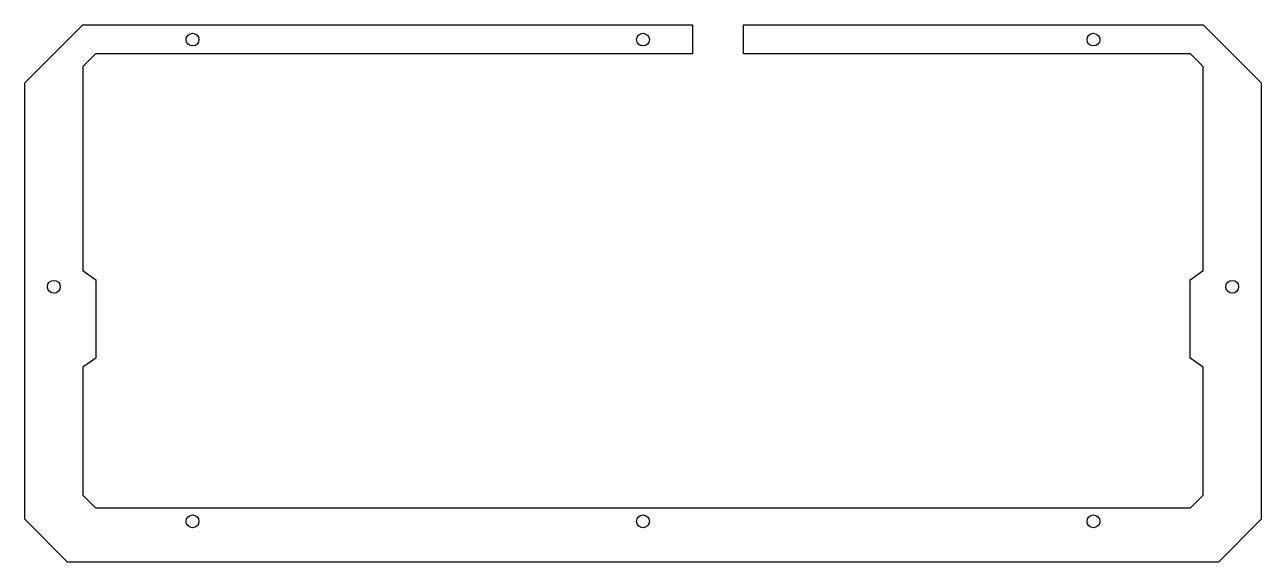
# Model space of a CAD drawing. Header units: millimetres. Extents: x 29 to 345, y -55 to 82.
import ezdxf

# ---------------------------------------------------------------- set-up
doc = ezdxf.new("R2010")
doc.units = ezdxf.units.MM
doc.layers.get('0').update_dxf_attribs({"linetype": 'CONTINUOUS'})

msp = doc.modelspace()

# ---------------------------------------------------------------- linework, layer by layer
msp.add_lwpolyline([(330.35, 81.69), (345.2, 66.85), (345.2, -44.49), (334.24, -55.45), (40.41, -55.45), (29.45, -44.49), (29.45, 66.85), (44.3, 81.69), (199.95, 81.69), (199.95, 74.27), (47.56, 74.27), (44.3, 71.01), (44.3, 18.98), (47.63, 16.65), (47.63, -3.35), (44.3, -5.68), (44.3, -38.34), (47.56, -41.6), (327.09, -41.6), (330.35, -38.34), (330.35, -5.68), (327.02, -3.35), (327.02, 16.65), (330.35, 18.98), (330.35, 71.01), (327.09, 74.27), (212.95, 74.27), (212.95, 81.69)], close=True)
for centre in [(72.3, 77.91), (187.33, 77.91), (302.35, 77.91), (36.88, 14.83), (337.78, 14.83), (72.3, -45.02), (187.33, -45.02), (302.35, -45.02)]:
    msp.add_circle(centre, 1.63)

doc.saveas('drawing.dxf')
